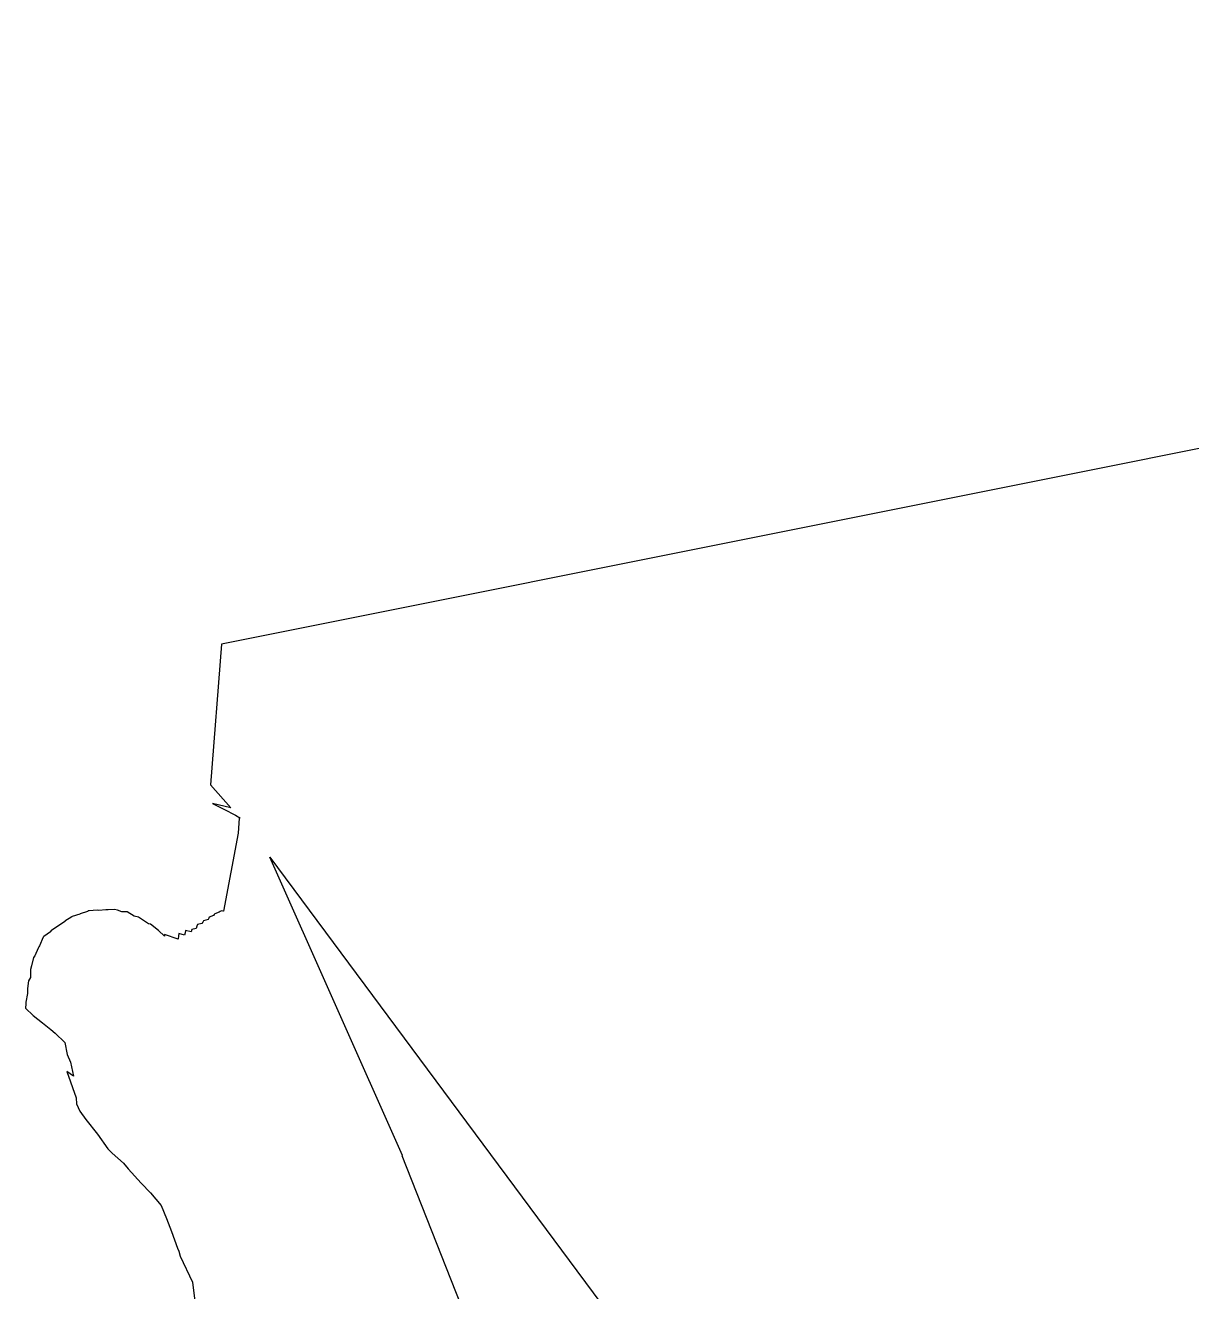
# Model space of a CAD drawing. Header units: metres. Extents: x 706349 to 713144, y 2649082 to 2655455.
# Drawn here: x 707389.8 to 707777.9, y 2653064.9 to 2653486.2 of the extents above; entities that cross this region are included whole.
import ezdxf

# ---------------------------------------------------------------- set-up
doc = ezdxf.new("R2010")
doc.units = ezdxf.units.M
doc.layers.add('C-TOPO-MINR', color=8, linetype='Continuous')

msp = doc.modelspace()

# ---------------------------------------------------------------- linework, layer by layer
at = {"layer": 'C-TOPO-MINR', "color": 8, "linetype": 'Continuous', "lineweight": -3, "elevation": 4, "flags": 128}
for points in [[(708483.81, 2653486.2), (707455.09, 2653280.25), (707451.38, 2653233.51), (707458.09, 2653225.85), (707452.02, 2653227.34), (707455.78, 2653225.43), (707459.66, 2653223.4), (707461.12, 2653222.53), (707461.2, 2653222.52), (707461.17, 2653222.5), (707461.04, 2653222.42), (707460.94, 2653222.37), (707460.53, 2653217.37), (707455.73, 2653191.47), (707455.52, 2653191.51), (707454.95, 2653191.63), (707454.77, 2653191.46), (707454.54, 2653191.32), (707454.28, 2653191.13), (707452.85, 2653190.63), (707452.65, 2653190.35), (707452.42, 2653190.03), (707450.98, 2653189.51), (707450.8, 2653189.11), (707450.55, 2653188.66), (707449.05, 2653188.3), (707448.81, 2653187.85), (707448.53, 2653187.34), (707447.03, 2653187.07), (707446.82, 2653186.46), (707446.55, 2653185.74), (707445.21, 2653185.38), (707444.97, 2653184.61), (707443.1, 2653185.02), (707442.99, 2653184.24), (707442.75, 2653183.43), (707440.79, 2653184.04), (707440.7, 2653183.24), (707440.6, 2653182.12), (707436.06, 2653183.68), (707436.11, 2653183.18), (707434.02, 2653185.07), (707431.38, 2653187.09), (707430.74, 2653187.28), (707427.45, 2653189.5), (707425.98, 2653189.85), (707423.69, 2653191.23), (707421.88, 2653191.2), (707420.42, 2653191.79), (707419.43, 2653192.04), (707417.28, 2653191.89), (707416.6, 2653191.9), (707414.17, 2653191.74), (707413.65, 2653191.75), (707410.99, 2653191.53), (707410.65, 2653191.53), (707410.42, 2653191.39), (707408.01, 2653190.58), (707407.84, 2653190.48), (707405.31, 2653189.65), (707405.2, 2653189.58), (707402.93, 2653188.1), (707402.85, 2653187.99), (707402.76, 2653187.87), (707398.27, 2653184.89), (707398.22, 2653184.72), (707398.12, 2653184.58), (707395.91, 2653183.08), (707395.7, 2653182.78), (707394.45, 2653179.92), (707394.22, 2653179.62), (707394.03, 2653179.14), (707392.89, 2653176.55), (707392.49, 2653176.08), (707391.78, 2653173.33), (707391.53, 2653172.11), (707391.43, 2653169.44), (707390.78, 2653168.24), (707390.47, 2653165.75), (707390.43, 2653164.12), (707389.91, 2653161.19), (707389.92, 2653160.67), (707389.76, 2653159.18), (707392.42, 2653156.75), (707395.49, 2653154.27), (707398.22, 2653152.05), (707399.72, 2653150.82), (707402.94, 2653147.76), (707403.69, 2653143.81), (707404.74, 2653141.17), (707405.76, 2653136.6), (707403.61, 2653138.1), (707406.64, 2653129.31), (707406.8, 2653127.38), (707407.84, 2653124.96), (707409.94, 2653122.13), (707413.75, 2653117.24), (707417.22, 2653112.42), (707418.64, 2653110.95), (707422.37, 2653107.58), (707424.02, 2653105.69), (707428.34, 2653100.94), (707431.44, 2653097.73), (707434.97, 2653093.51), (707436.7, 2653089.25), (707438.39, 2653084.83), (707440.41, 2653079.36), (707440.82, 2653078.34), (707441.31, 2653076.71), (707445.4, 2653068.03), (707446.22, 2653060.85)], [(707556.11, 2653006.38), (707515.15, 2653110.03), (707515.22, 2653110.22), (707471.11, 2653209.41), (707736.06, 2652852.39)]]:
    msp.add_lwpolyline(points, dxfattribs=at)

doc.saveas('drawing.dxf')
